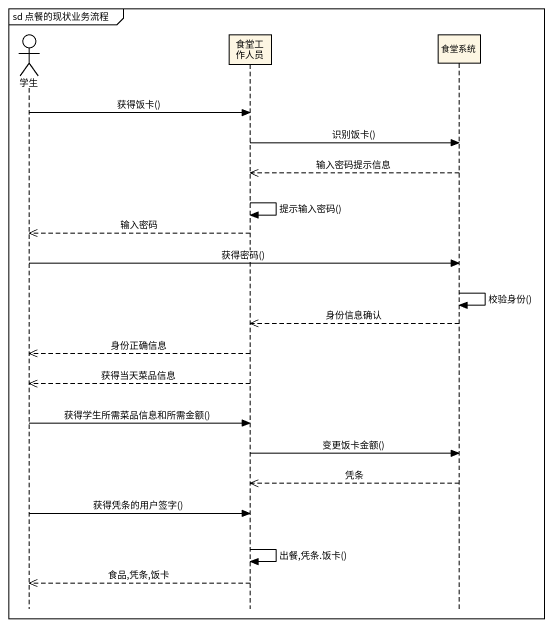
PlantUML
@startuml
mainframe sd 点餐的现状业务流程
hide footbox
actor 学生
participant 食堂工作人员
participant 食堂系统

学生 -> 食堂工作人员 : 获得饭卡()
食堂工作人员 -> 食堂系统 : 识别饭卡()
食堂系统 -->> 食堂工作人员 : 输入密码提示信息
食堂工作人员 -> 食堂工作人员 : 提示输入密码()
食堂工作人员 -->> 学生 : 输入密码
学生 -> 食堂系统 : 获得密码()
食堂系统 -> 食堂系统 : 校验身份()
食堂系统 -->> 食堂工作人员 : 身份信息确认
食堂工作人员 -->> 学生 : 身份正确信息
食堂工作人员 -->> 学生 : 获得当天菜品信息
学生 -> 食堂工作人员 : 获得学生所需菜品信息和所需金额()
食堂工作人员 -> 食堂系统 : 变更饭卡金额()
食堂系统 -->> 食堂工作人员 : 凭条
学生 -> 食堂工作人员 : 获得凭条的用户签字()
食堂工作人员 -> 食堂工作人员 : 出餐,凭条.饭卡()
食堂工作人员 -->> 学生 : 食品,凭条,饭卡
@enduml
